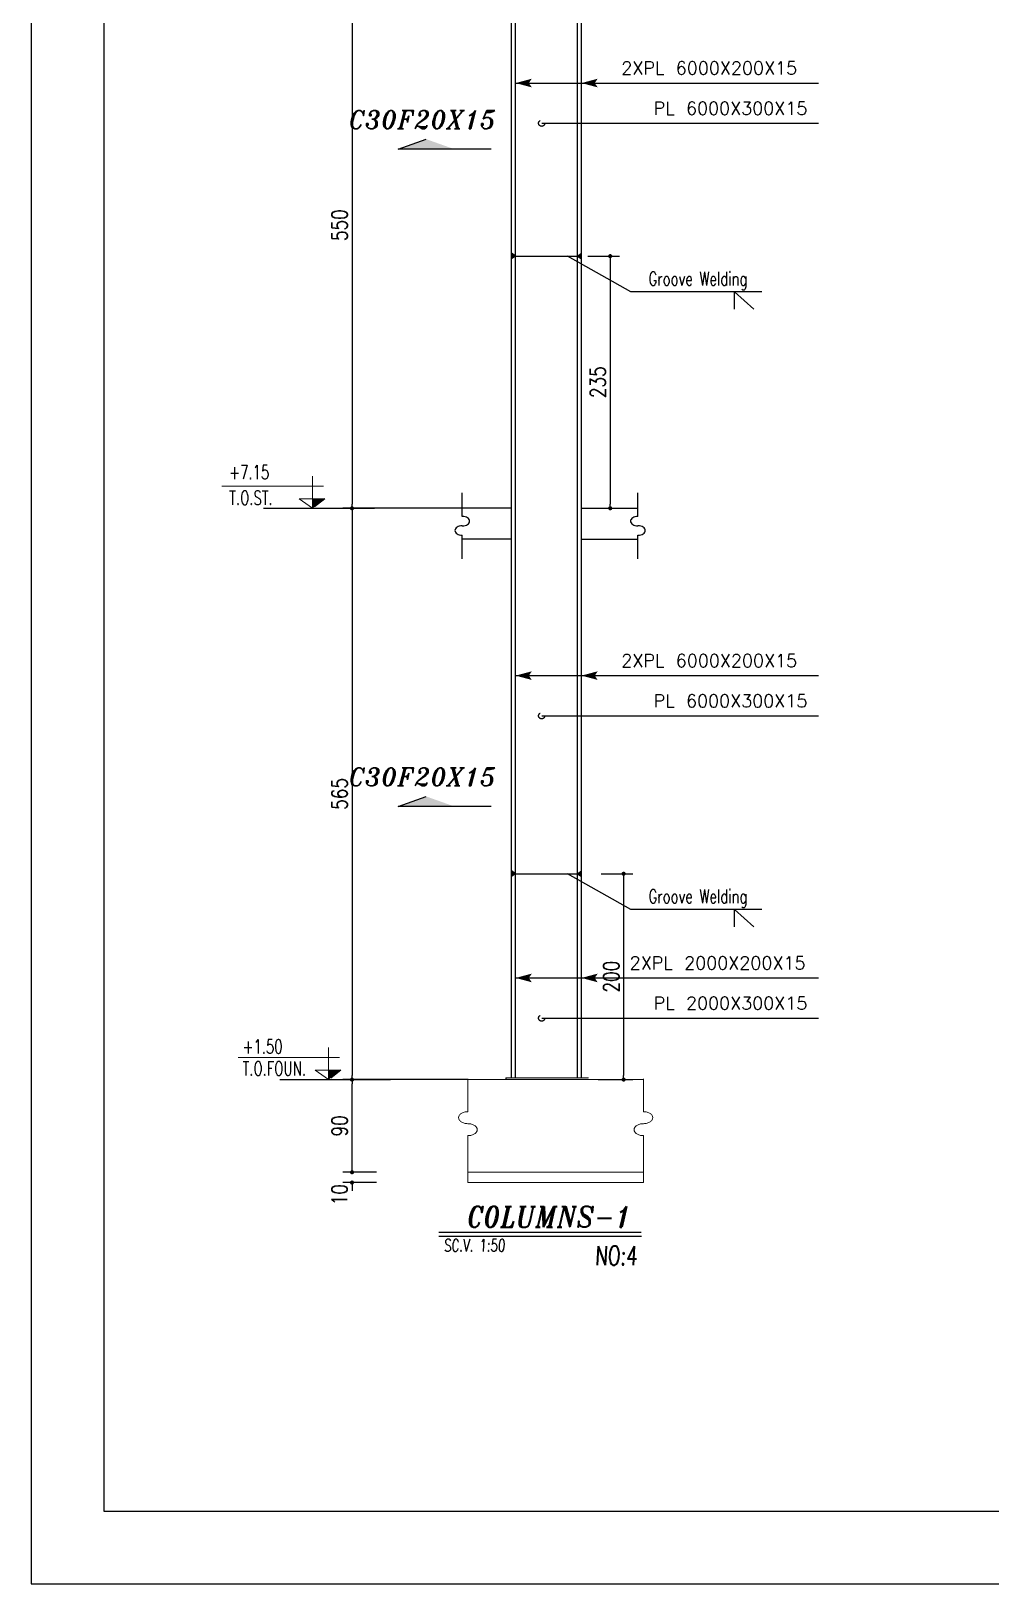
# Model space of a CAD drawing. Header units: inches. Extents: x 460503 to 460688, y 47570 to 48852.
# Drawn here: x 460506.05 to 460524.69, y 48506.81 to 48536.98 of the extents above; entities that cross this region are included whole.
import ezdxf

# ---------------------------------------------------------------- set-up
doc = ezdxf.new("R2010")
doc.units = ezdxf.units.IN
doc.header["$MEASUREMENT"] = 0
doc.linetypes.add('HIDDEN', pattern=[0.375, 0.25, -0.125])
for name, color, linetype in [('1', 1, 'Continuous'), ('1R', 1, 'Continuous'), ('2H', 2, 'HIDDEN'), ('2Y', 2, 'Continuous'), ('3', 3, 'HIDDEN'), ('3G', 3, 'Continuous'), ('4C', 4, 'Continuous'), ('6M', 6, 'Continuous'), ('COL-2', 3, 'Continuous'), ('D', 1, 'Continuous'), ('DIM', 8, 'Continuous'), ('lateral brace', 5, 'Continuous'), ('Layer4', 118, 'Continuous'), ('LEVEL', 3, 'HIDDEN'), ('TXT', 3, 'Continuous')]:
    doc.layers.add(name, color=color, linetype=linetype)
doc.layers.add('2', color=2, linetype='Continuous', lineweight=9)
doc.styles.add('ITALICT', font='italict')
doc.styles.add('ROMANC', font='TXT.shx')
doc.styles.add('ROMANS', font='ROMANS', dxfattribs={"width": 0.8})
doc.styles.add('ROMANT', font='romant')
doc.dimstyles.new('1-100', dxfattribs={"dimtxt": 0.3, "dimasz": 0.08, "dimexe": 0.18, "dimexo": 0.0625, "dimgap": 0.09, "dimtad": 1, "dimdec": 0, "dimlfac": 100, "dimdsep": 46, "dimtxsty": 'ROMANT', "dimblk": 'DOT', "dimcen": 0.09, "dimclrd": 1, "dimclre": 1, "dimclrt": 3, "dimadec": 0, "dimazin": 0, "dimtfac": 1, "dimtdec": 0, "dimtix": 1, "dimtofl": 0, "dimtmove": 2, "dimatfit": 3, "dimldrblk": 'DOT', "dimfxl": 1, "dimtolj": 1, "dimarcsym": 0})

# ---------------------------------------------------------------- blocks, each defined once
blk = doc.blocks.new('DOT')
at = {"layer": 'DIM', "color": 0, "linetype": 'ByBlock'}
blk.add_line((-0.5, 0), (-1, 0), dxfattribs=at)
at = {"layer": 'DIM', "color": 0, "linetype": 'ByBlock', "const_width": 0.5}
blk.add_lwpolyline([(-0.25, 0, 1), (0.25, 0, 1)], format="xyb", close=True, dxfattribs=at)
blk = doc.blocks.new('*D162')
at = {"layer": 'D', "color": 1, "lineweight": -2, "transparency": 16777216}
for p, q in [((460514.837, 48527.704), (460512.1, 48527.704)), ((460512.28, 48527.624), (460512.28, 48516.684)), ((460514.539, 48516.604), (460512.1, 48516.604))]:
    blk.add_line(p, q, dxfattribs=at)
at = {"layer": 'Defpoints', "color": 0, "transparency": 16777216}
for p in [(460514.9, 48527.704), (460512.28, 48516.604), (460514.602, 48516.604)]:
    blk.add_point(p, dxfattribs=at)
at = {"layer": 'D', "color": 1, "lineweight": -2, "transparency": 16777216, "xscale": 0.08, "yscale": 0.08, "zscale": 0.08}
for p, rotation in [((460512.28, 48527.704), 90), ((460512.28, 48516.604), 270)]:
    blk.add_blockref('DOT', p, dxfattribs=dict(at, rotation=rotation))
at = {"layer": 'D', "color": 2, "transparency": 16777216, "insert": (460512.04, 48522.154), "char_height": 0.3, "attachment_point": 5, "rotation": 90, "style": 'ROMANS'}
blk.add_mtext('\\A1;565', dxfattribs=at)
blk = doc.blocks.new('_Dot')
at = {"layer": 'DIM', "color": 0, "lineweight": -2}
blk.add_line((-0.5, 0), (-1, 0), dxfattribs=at)
at = {"layer": 'DIM', "color": 0, "const_width": 0.5}
blk.add_lwpolyline([(-0.25, 0, 1), (0.25, 0, 1)], format="xyb", close=True, dxfattribs=at)
blk = doc.blocks.new('ss')
at = {"layer": '2'}
for p, q in [((0, 0.137), (0, 0.514)), ((0, -0.137), (0, -0.674))]:
    blk.add_line(p, q, dxfattribs=at)
for points in [[(0, 0, -0.064661), (-0.043, 0.006, -0.077521), (-0.076, 0.02, -0.107173), (-0.1, 0.044, -0.145), (-0.107, 0.069, -0.145), (-0.1, 0.093, -0.107173), (-0.076, 0.117, -0.077521), (-0.043, 0.131, -0.064661), (0, 0.137, -0.064661)], [(0, -0.137, 0.064661), (0.043, -0.131, 0.077521), (0.076, -0.117, 0.107173), (0.1, -0.093, 0.145), (0.107, -0.069, 0.145), (0.1, -0.044, 0.107173), (0.076, -0.02, 0.077521), (0.043, -0.006, 0.064661), (0, 0, 0.064661)]]:
    blk.add_lwpolyline(points, format="xyb", dxfattribs=at)
blk = doc.blocks.new('*D163')
at = {"layer": 'D', "color": 1, "lineweight": -2, "transparency": 16777216}
for p, q in [((460512.28, 48514.884), (460512.28, 48514.964)), ((460512.756, 48514.804), (460512.1, 48514.804)), ((460512.756, 48514.604), (460512.1, 48514.604)), ((460512.28, 48514.524), (460512.28, 48514.444))]:
    blk.add_line(p, q, dxfattribs=at)
at = {"layer": 'Defpoints', "color": 0, "transparency": 16777216}
for p in [(460512.28, 48514.604), (460512.819, 48514.804), (460512.819, 48514.604)]:
    blk.add_point(p, dxfattribs=at)
at = {"layer": 'D', "color": 1, "lineweight": -2, "transparency": 16777216, "xscale": 0.08, "yscale": 0.08, "zscale": 0.08}
for p, rotation in [((460512.28, 48514.804), 270), ((460512.28, 48514.604), 90)]:
    blk.add_blockref('DOT', p, dxfattribs=dict(at, rotation=rotation))
at = {"layer": 'D', "color": 2, "transparency": 16777216, "insert": (460512.037, 48514.367), "char_height": 0.3, "attachment_point": 5, "rotation": 90, "style": 'ROMANS'}
blk.add_mtext('\\A1;10', dxfattribs=at)
blk = doc.blocks.new('*D164')
at = {"layer": 'D', "color": 1, "lineweight": -2, "transparency": 16777216}
for p, q in [((460514.698, 48538.704), (460512.1, 48538.704)), ((460512.28, 48538.624), (460512.28, 48527.784)), ((460514.539, 48527.704), (460512.1, 48527.704))]:
    blk.add_line(p, q, dxfattribs=at)
at = {"layer": 'Defpoints', "color": 0, "transparency": 16777216}
for p in [(460514.76, 48538.704), (460512.28, 48527.704), (460514.602, 48527.704)]:
    blk.add_point(p, dxfattribs=at)
at = {"layer": 'D', "color": 1, "lineweight": -2, "transparency": 16777216, "xscale": 0.08, "yscale": 0.08, "zscale": 0.08}
for p, rotation in [((460512.28, 48538.704), 90), ((460512.28, 48527.704), 270)]:
    blk.add_blockref('DOT', p, dxfattribs=dict(at, rotation=rotation))
at = {"layer": 'D', "color": 2, "transparency": 16777216, "insert": (460512.04, 48533.204), "char_height": 0.3, "attachment_point": 5, "rotation": 90, "style": 'ROMANS'}
blk.add_mtext('\\A1;550', dxfattribs=at)
blk = doc.blocks.new('*D166')
at = {"layer": 'D', "color": 1, "lineweight": -2, "transparency": 16777216}
for p, q in [((460516.861, 48532.603), (460517.476, 48532.603)), ((460517.296, 48532.523), (460517.296, 48527.784)), ((460516.861, 48527.704), (460517.476, 48527.704))]:
    blk.add_line(p, q, dxfattribs=at)
at = {"layer": 'Defpoints', "color": 0, "transparency": 16777216}
for p in [(460516.799, 48532.603), (460516.799, 48527.704), (460517.296, 48527.704)]:
    blk.add_point(p, dxfattribs=at)
at = {"layer": 'D', "color": 1, "lineweight": -2, "transparency": 16777216, "xscale": 0.08, "yscale": 0.08, "zscale": 0.08}
for p, rotation in [((460517.296, 48532.603), 90), ((460517.296, 48527.704), 270)]:
    blk.add_blockref('DOT', p, dxfattribs=dict(at, rotation=rotation))
at = {"layer": 'D', "color": 2, "transparency": 16777216, "insert": (460517.056, 48530.153), "char_height": 0.3, "attachment_point": 5, "rotation": 90, "style": 'ROMANS'}
blk.add_mtext('\\A1;235', dxfattribs=at)
blk = doc.blocks.new('*D167')
at = {"layer": 'D', "color": 1, "lineweight": -2, "transparency": 16777216}
for p, q in [((460517.122, 48520.603), (460517.737, 48520.603)), ((460517.557, 48520.523), (460517.557, 48516.684)), ((460517.061, 48516.604), (460517.737, 48516.604))]:
    blk.add_line(p, q, dxfattribs=at)
at = {"layer": 'Defpoints', "color": 0, "transparency": 16777216}
for p in [(460517.059, 48520.603), (460516.999, 48516.604), (460517.557, 48516.604)]:
    blk.add_point(p, dxfattribs=at)
at = {"layer": 'D', "color": 1, "lineweight": -2, "transparency": 16777216, "xscale": 0.08, "yscale": 0.08, "zscale": 0.08}
for p, rotation in [((460517.557, 48520.603), 90), ((460517.557, 48516.604), 270)]:
    blk.add_blockref('DOT', p, dxfattribs=dict(at, rotation=rotation))
at = {"layer": 'D', "color": 2, "transparency": 16777216, "insert": (460517.317, 48518.603), "char_height": 0.3, "attachment_point": 5, "rotation": 90, "style": 'ROMANS'}
blk.add_mtext('\\A1;200', dxfattribs=at)
blk = doc.blocks.new('*D398')
at = {"layer": 'D', "color": 1, "lineweight": -2, "transparency": 16777216}
for p, q in [((460512.722, 48516.604), (460512.1, 48516.604)), ((460512.28, 48514.884), (460512.28, 48516.524)), ((460512.756, 48514.804), (460512.1, 48514.804))]:
    blk.add_line(p, q, dxfattribs=at)
at = {"layer": 'Defpoints', "color": 0, "transparency": 16777216}
for p in [(460512.28, 48516.604), (460512.784, 48516.604), (460512.819, 48514.804)]:
    blk.add_point(p, dxfattribs=at)
at = {"layer": 'D', "color": 1, "lineweight": -2, "transparency": 16777216, "xscale": 0.08, "yscale": 0.08, "zscale": 0.08}
for p, rotation in [((460512.28, 48516.604), 90), ((460512.28, 48514.804), 270)]:
    blk.add_blockref('DOT', p, dxfattribs=dict(at, rotation=rotation))
at = {"layer": 'D', "color": 2, "transparency": 16777216, "insert": (460512.04, 48515.704), "char_height": 0.3, "attachment_point": 5, "rotation": 90, "style": 'ROMANS'}
blk.add_mtext('\\A1;90', dxfattribs=at)

msp = doc.modelspace()

# ---------------------------------------------------------------- hatches: boundary and pattern name
at = {"layer": '1R'}
h = msp.add_hatch(color=256, dxfattribs=at)
h.dxf.hatch_style = 1
h.paths.add_polyline_path([(460515.37836012, 48532.66146963), (460515.37836012, 48532.60434085), (460515.45836012, 48532.60434085)])
h.paths.add_polyline_path([(460515.45836012, 48532.60434085), (460515.37836012, 48532.60434085), (460515.37836012, 48532.54721206)])
h = msp.add_hatch(color=256, dxfattribs=at)
h.dxf.hatch_style = 1
h.paths.add_polyline_path([(460516.73836012, 48532.66146963), (460516.73836012, 48532.60434085), (460516.65836012, 48532.60434085)])
h.paths.add_polyline_path([(460516.65836012, 48532.60434085), (460516.73836012, 48532.60434085), (460516.73836012, 48532.54721206)])
h = msp.add_hatch(color=256, dxfattribs=at)
h.dxf.hatch_style = 1
h.paths.add_polyline_path([(460515.37836012, 48520.66146963), (460515.37836012, 48520.60434085), (460515.45836012, 48520.60434085)])
h.paths.add_polyline_path([(460515.45836012, 48520.60434085), (460515.37836012, 48520.60434085), (460515.37836012, 48520.54721206)])
h = msp.add_hatch(color=256, dxfattribs=at)
h.dxf.hatch_style = 1
h.paths.add_polyline_path([(460516.73836012, 48520.66146963), (460516.73836012, 48520.60434085), (460516.65836012, 48520.60434085)])
h.paths.add_polyline_path([(460516.65836012, 48520.60434085), (460516.73836012, 48520.60434085), (460516.73836012, 48520.54721206)])
at = {"layer": 'COL-2'}
msp.add_hatch(color=256, dxfattribs=at).paths.add_polyline_path([(460516.87084643, 48516.63944085), (460515.26685054, 48516.63944085), (460515.26685054, 48516.60434085), (460516.87084643, 48516.60434085)])

# ---------------------------------------------------------------- linework, layer by layer
at = {"layer": '1'}
for p, q in [((460515.45836012, 48535.96531973), (460521.34067437, 48535.96531973)), ((460515.96466692, 48535.18438415), (460521.34067437, 48535.18438415)), ((460515.45836012, 48524.45263149), (460521.34067437, 48524.45263149)), ((460515.96466692, 48523.67169591), (460521.34067437, 48523.67169591)), ((460515.45836012, 48518.57891), (460521.34067437, 48518.57891)), ((460515.96466692, 48517.79797443), (460521.34067437, 48517.79797443))]:
    msp.add_line(p, q, dxfattribs=at)
msp.add_lwpolyline([(460507.46120186, 48508.22088582), (460588.72955203, 48508.22088582), (460588.72955203, 48564.85388246), (460507.46120186, 48564.85388246)], close=True, dxfattribs=at)
at = {"layer": '1R'}
for p, q in [((460515.45836012, 48532.60434085), (460515.37836012, 48532.66146963)), ((460515.37836012, 48532.60434085), (460516.73836012, 48532.60434085)), ((460515.45836012, 48532.60434085), (460515.37836012, 48532.54721206)), ((460515.37836012, 48532.60434085), (460516.73836012, 48532.60434085)), ((460517.69696999, 48531.90769097), (460516.46884845, 48532.60434085)), ((460516.65836012, 48532.60434085), (460516.73836012, 48532.66146963)), ((460516.65836012, 48532.60434085), (460516.73836012, 48532.54721206)), ((460520.24423476, 48531.90769097), (460517.69696999, 48531.90769097)), ((460515.45836012, 48520.60434085), (460515.37836012, 48520.66146963)), ((460515.37836012, 48520.60434085), (460516.73836012, 48520.60434085)), ((460515.45836012, 48520.60434085), (460515.37836012, 48520.54721206)), ((460517.69696999, 48519.90769097), (460516.46884845, 48520.60434085)), ((460516.65836012, 48520.60434085), (460516.73836012, 48520.66146963)), ((460516.65836012, 48520.60434085), (460516.73836012, 48520.54721206)), ((460520.24423476, 48519.90769097), (460517.69696999, 48519.90769097))]:
    msp.add_line(p, q, dxfattribs=at)
at = {"layer": '2'}
for p, q in [((460511.51319009, 48527.70434085), (460511.51319009, 48528.32877151)), ((460511.72603608, 48528.13245476), (460509.75438301, 48528.13245476)), ((460511.51319009, 48527.70434085), (460511.25314523, 48527.8845037)), ((460511.25321182, 48527.88921454), (460511.7532981, 48527.88921454)), ((460512.03827636, 48517.03245476), (460510.0666233, 48517.03245476)), ((460511.82543037, 48516.60434085), (460511.82543037, 48517.22877151)), ((460511.82543037, 48516.60434085), (460511.56538551, 48516.7845037)), ((460511.5654521, 48516.78921454), (460512.06553838, 48516.78921454)), ((460514.53134189, 48516.60434085), (460517.94157076, 48516.60434085)), ((460515.26685054, 48516.63944085), (460516.87085054, 48516.63944085)), ((460514.53123842, 48514.60434085), (460517.94160428, 48514.60434085)), ((460514.53125014, 48514.80434085), (460517.94159048, 48514.80434085))]:
    msp.add_line(p, q, dxfattribs=at)
at = {"layer": '2H'}
for p, q in [((460511.7532315, 48527.8845037), (460511.51319009, 48527.70434085)), ((460512.06547179, 48516.7845037), (460511.82543037, 48516.60434085))]:
    msp.add_line(p, q, dxfattribs=at)
at = {"layer": '2Y'}
for p, q in [((460519.70992379, 48531.57181345), (460519.70992379, 48531.90681865)), ((460519.70992379, 48531.90681865), (460520.08462631, 48531.57181345)), ((460514.42162223, 48527.5458941), (460514.42162223, 48528.00151721)), ((460517.83375116, 48527.5458941), (460517.83375116, 48528.00151721)), ((460514.42162223, 48526.71994722), (460514.42162223, 48527.1805317)), ((460517.83375116, 48526.71994722), (460517.83375116, 48527.1805317)), ((460519.70992379, 48519.57181345), (460519.70992379, 48519.90681865)), ((460519.70992379, 48519.90681865), (460520.08462631, 48519.57181345))]:
    msp.add_line(p, q, dxfattribs=at)
for centre, radius, start, end in [((460514.42162223, 48527.32212481), 0.22376929, 75.201495889, 90.000000003), ((460514.43886796, 48527.38740414), 0.15625036, 57.470460437, 75.201495889), ((460517.81650543, 48527.38740414), 0.15625036, 104.798504111, 122.529539563), ((460517.83375116, 48527.32212481), 0.22376929, 89.999999997, 104.798504111), ((460514.33816767, 48527.2718723), 0.05975846, 146.998455308, 179.999999999), ((460514.33816767, 48527.2718723), 0.05975846, 180, 213.001544691), ((460514.37808205, 48527.24595007), 0.10735174, 122.529539564, 146.998455308), ((460514.37808205, 48527.29779453), 0.10735174, 213.001544692, 237.470460436), ((460514.40437651, 48527.20472294), 0.15625036, 104.798504114, 122.529539568), ((460514.42162223, 48527.13944361), 0.22376929, 89.999999997, 104.798504111), ((460514.42162223, 48527.58698219), 0.22376929, 270, 284.798504114), ((460514.43886796, 48527.52170285), 0.15625036, 284.798504111, 302.529539564), ((460514.46516242, 48527.42863127), 0.10735174, 33.001544693, 57.470460437), ((460514.46516242, 48527.48047573), 0.10735174, 302.529539564, 326.998455309), ((460514.5050768, 48527.4545535), 0.05975846, 359.999999998, 33.001544691), ((460514.5050768, 48527.4545535), 0.05975846, 326.998455309, 0), ((460517.75029659, 48527.4545535), 0.05975846, 146.998455309, 180.000000002), ((460517.75029659, 48527.4545535), 0.05975846, 180, 213.001544691), ((460517.79021097, 48527.42863127), 0.10735174, 122.529539563, 146.998455307), ((460517.79021097, 48527.48047573), 0.10735174, 213.001544691, 237.470460436), ((460517.81650543, 48527.52170285), 0.15625036, 237.470460436, 255.201495889), ((460517.83375116, 48527.58698219), 0.22376929, 255.201495886, 270), ((460517.83375116, 48527.13944361), 0.22376929, 75.201495889, 90.000000003), ((460517.85099688, 48527.20472294), 0.15625036, 57.470460432, 75.201495886), ((460517.87729134, 48527.24595007), 0.10735174, 33.001544692, 57.470460436), ((460517.87729134, 48527.29779453), 0.10735174, 302.529539564, 326.998455308), ((460517.91720572, 48527.2718723), 0.05975846, 0.000000001, 33.001544692), ((460517.91720572, 48527.2718723), 0.05975846, 326.998455309, 0), ((460514.40437651, 48527.33902165), 0.15625036, 237.470460436, 255.201495889), ((460514.42162223, 48527.40430099), 0.22376929, 255.201495889, 270), ((460517.83375116, 48527.40430099), 0.22376929, 270, 284.798504111), ((460517.85099688, 48527.33902165), 0.15625036, 284.798504111, 302.529539564)]:
    msp.add_arc(centre, radius, start, end, dxfattribs=at)
at = {"layer": '3'}
for centre in [(460515.96466692, 48535.18438415), (460515.96466692, 48523.67169591), (460515.96466692, 48517.79797443)]:
    msp.add_circle(centre, 0.06, dxfattribs=at)
for points in [[(460515.45836012, 48535.96531973), (460515.71559543, 48535.96531973), (460515.77199478, 48536.04937573)], [(460516.73836012, 48535.96531973), (460516.99559543, 48535.96531973), (460517.05199478, 48536.04937573)], [(460515.45836012, 48535.96531973), (460515.71559543, 48535.96531973), (460515.77199478, 48535.88126372)], [(460516.73836012, 48535.96531973), (460516.99559543, 48535.96531973), (460517.05199478, 48535.88126372)], [(460511.51319009, 48527.70434085), (460511.7532315, 48527.8845037), (460511.51319009, 48527.8845037)], [(460515.45836012, 48524.45263149), (460515.71559543, 48524.45263149), (460515.77199478, 48524.5366875)], [(460516.73836012, 48524.45263149), (460516.99559543, 48524.45263149), (460517.05199478, 48524.5366875)], [(460515.45836012, 48524.45263149), (460515.71559543, 48524.45263149), (460515.77199478, 48524.36857548)], [(460516.73836012, 48524.45263149), (460516.99559543, 48524.45263149), (460517.05199478, 48524.36857548)], [(460515.45836012, 48518.57891), (460515.71559543, 48518.57891), (460515.77199478, 48518.66296601)], [(460515.45836012, 48518.57891), (460515.71559543, 48518.57891), (460515.77199478, 48518.494854)], [(460516.73836012, 48518.57891), (460516.99559543, 48518.57891), (460517.05199478, 48518.66296601)], [(460516.73836012, 48518.57891), (460516.99559543, 48518.57891), (460517.05199478, 48518.494854)], [(460511.82543037, 48516.60434085), (460512.06547179, 48516.7845037), (460511.82543037, 48516.7845037)]]:
    msp.add_solid(points, dxfattribs=at)
at = {"layer": '3G'}
for p, q in [((460516.65836012, 48516.63944085), (460516.65836012, 48547.78626542)), ((460516.65836012, 48516.63944085), (460516.65836012, 48547.78626542)), ((460516.73836012, 48516.63944085), (460516.73836012, 48547.79172706)), ((460515.37836012, 48516.63944085), (460515.37836012, 48547.69887921)), ((460515.45836012, 48516.63944085), (460515.45836012, 48547.70434085)), ((460513.17810921, 48534.68158855), (460513.72204203, 48534.87515535)), ((460514.98098861, 48534.68158855), (460513.17810921, 48534.68158855)), ((460515.37836012, 48527.70434085), (460514.42162223, 48527.70434085)), ((460516.73836012, 48527.70434085), (460517.83375116, 48527.70434085)), ((460515.37836012, 48527.10434085), (460514.42162223, 48527.10434085)), ((460516.73836012, 48527.10434085), (460517.83375116, 48527.10434085)), ((460513.17810921, 48521.91150382), (460513.72204203, 48522.10507062)), ((460514.98098861, 48521.91150382), (460513.17810921, 48521.91150382)), ((460513.96605175, 48513.56494949), (460517.90289701, 48513.56494949))]:
    msp.add_line(p, q, dxfattribs=at)
for points in [[(460513.17810921, 48534.68158855), (460513.72204203, 48534.87515535), (460513.72204203, 48534.68158855)], [(460514.26597484, 48534.68158855), (460513.72204203, 48534.87515535), (460513.72204203, 48534.68158855)], [(460513.17810921, 48521.91150382), (460513.72204203, 48522.10507062), (460513.72204203, 48521.91150382)], [(460514.26597484, 48521.91150382), (460513.72204203, 48522.10507062), (460513.72204203, 48521.91150382)]]:
    msp.add_solid(points, dxfattribs=at)
at = {"layer": '6M', "color": 4}
msp.add_line((460513.96605175, 48513.64023305), (460517.89648654, 48513.64023305), dxfattribs=at)
at = {"layer": 'COL-2'}
msp.add_line((460515.26685054, 48516.63944085), (460515.26685054, 48516.60434085), dxfattribs=at)
at = {"layer": 'D'}
for p, q in [((460510.56351666, 48527.70434085), (460512.71387746, 48527.70434085)), ((460510.87575694, 48516.60434085), (460513.02611774, 48516.60434085))]:
    msp.add_line(p, q, dxfattribs=at)
at = {"layer": 'DIM'}
msp.add_lwpolyline([(460506.04537694, 48506.80506091), (460590.14537694, 48506.80506091), (460590.14537694, 48566.26970737), (460506.04537694, 48566.26970737)], close=True, dxfattribs=at)
at = {"layer": 'lateral brace'}
msp.add_lwpolyline([(460506.04537694, 48506.80506091), (460590.14537694, 48506.80506091), (460590.14537694, 48566.26970737), (460506.04537694, 48566.26970737)], close=True, dxfattribs=at)
at = {"layer": 'Layer4'}
msp.add_lwpolyline([(460590.14537694, 48566.26970737), (460506.04537694, 48566.26970737), (460506.04537694, 48506.80506091), (460590.14537694, 48506.80506091)], close=True, dxfattribs=at)

# ---------------------------------------------------------------- block references
at = {"layer": 'TXT', "yscale": 1.7, "zscale": 1.7}
for p, xscale in [((460514.53135737, 48515.74743876), 1.7), ((460517.94147676, 48515.74743876), -1.7)]:
    msp.add_blockref('ss', p, dxfattribs=dict(at, xscale=xscale))

# ---------------------------------------------------------------- texts
at = {"layer": '2Y', "style": 'ROMANC'}
for s, p in [('2XPL 6000X200X15', (460517.51101046, 48536.1309768)), ('PL 6000X300X15', (460518.13863506, 48535.35004122)), ('2XPL 6000X200X15', (460517.51101046, 48524.61828856)), ('PL 6000X300X15', (460518.13863506, 48523.83735298)), ('2XPL 2000X200X15', (460517.67376594, 48518.74456707)), ('PL 2000X300X15', (460518.13863506, 48517.9636315))]:
    msp.add_text(s, height=0.2499993062, dxfattribs=at).set_placement(p)
at = {"layer": '3', "style": 'ROMANS', "oblique": 3, "width": 0.7}
for s, height, p in [('SC.V. 1:50', 0.24, (460514.06601674, 48513.2645553)), ('NO:4', 0.3696, (460517.00061059, 48513.00013841))]:
    msp.add_text(s, height=height, dxfattribs=at).set_placement(p)
at = {"layer": '3G', "style": 'ITALICT'}
for p in [(460512.21650106, 48535.07915767), (460512.21650106, 48522.30907294)]:
    msp.add_text('C30F20X15', height=0.35, dxfattribs=at).set_placement(p)
at = {"layer": '4C', "style": 'ITALICT', "width": 0.88}
msp.add_text('COLUMNS-1', height=0.4, dxfattribs=at).set_placement((460514.51705182, 48513.73803448))
at = {"layer": 'LEVEL', "style": 'ROMANS', "width": 0.7}
for s, p in [('Groove Welding', (460518.04078191, 48532.02925542)), ('+7.15', (460509.89518124, 48528.27208889)), ('T.O.ST.  ', (460509.89518124, 48527.77084197)), ('Groove Welding', (460518.04078191, 48520.02925542)), ('+1.50', (460510.15527932, 48517.11339345)), ('T.O.FOUN.', (460510.15527932, 48516.68383609))]:
    msp.add_text(s, height=0.27, dxfattribs=at).set_placement(p)

# ---------------------------------------------------------------- dimensions: what is measured, and where the dimension line sits
at = {"layer": 'D'}
for base, p1, p2, text, picture, middle in [((460512.27979607, 48527.70434085), (460514.7600525, 48538.70434085), (460514.60181121, 48527.70434085), '550', '*D164', (460512.03979607, 48533.20434085)), ((460517.29631102, 48527.70434085), (460516.79892063, 48532.60250203), (460516.79892063, 48527.70434085), '235', '*D166', (460517.05631102, 48530.15342144)), ((460512.27979607, 48516.60434085), (460514.89999118, 48527.70434085), (460514.60181121, 48516.60434085), '565', '*D162', (460512.03979607, 48522.15434085)), ((460517.55671979, 48516.60434085), (460517.0593294, 48520.60250203), (460516.99876889, 48516.60434085), '200', '*D167', (460517.31671979, 48518.60342144)), ((460512.27979607, 48516.60434085), (460512.81878627, 48514.80434085), (460512.78445535, 48516.60434085), '90', '*D398', (460512.03979607, 48515.70434085))]:
    dim = msp.add_linear_dim(base=base, p1=p1, p2=p2, angle=90, text=text, dimstyle='1-100', override={"dimtxsty": 'ROMANS', "dimclrt": 2, "dimtmove": 1}, dxfattribs=at)
    dim.commit()
    dim.dimension.update_dxf_attribs({"geometry": picture, "text_midpoint": middle})
dim = msp.add_linear_dim(base=(460512.27979607, 48514.60434085), p1=(460512.81878627, 48514.80434085), p2=(460512.81878627, 48514.60434085), angle=270, text='10', dimstyle='1-100', override={"dimtxsty": 'ROMANS', "dimclrt": 2, "dimtmove": 1}, dxfattribs=at)
dim.commit()
dim.dimension.update_dxf_attribs({"geometry": '*D163', "text_midpoint": (460512.27747612, 48514.36717877), "dimtype": 160})

doc.saveas('drawing.dxf')
